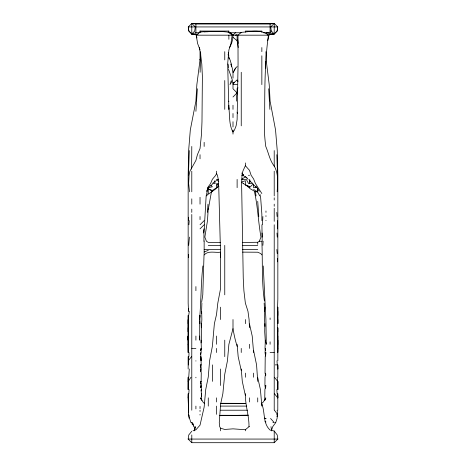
<?xml version="1.0" encoding="UTF-8"?>
<svg xmlns="http://www.w3.org/2000/svg" width="466" height="466" viewBox="0 0 466 466"><rect width="100%" height="100%" fill="white"/><g stroke="black" fill="none" stroke-linecap="round" stroke-linejoin="round"><path stroke-width="0.7" d="M188.153 352.517L188.153 315.424M261.898 220.634L261.851 214.069L260.523 195.906M277.812 311.305L277.812 323.666M277.847 360.76L277.847 327.79M188.497 330.54L188.194 340.157L188.2 319.548L188.153 323.666M264.723 400.597L264.909 389.611L265.818 385.487L265.69 387.549M277.835 364.884L277.847 377.244M188.182 356.641L188.153 369.002M262.195 241.242L261.915 224.758M277.823 315.424L277.788 307.181M201.446 396.479L201.178 389.611M188.468 220.634L188.497 217.203M188.217 315.424L188.2 331.909L188.159 327.79M190.984 377.244L188.241 381.369L188.153 389.611M277.806 331.909L277.765 327.79L277.759 344.275L277.829 336.033M188.421 175.303L189.301 150.576M188.462 257.727L188.497 254.296M233 319.548L233 328.67L228.876 344.374L227.455 360.76L224.758 374.198L222.847 393.729L220.634 404.022L219.27 422.58L219.684 426.699L220.634 428.242L224.758 429.442L233 428.848L245.366 429.739L248.99 426.699C249.182 415.596 245.081 404.884 245.366 393.729M277.841 340.157L277.8 344.275L277.497 333.283M201.883 303.063L201.522 313.368M233 96.998L237.054 92.874L237.124 88.825M277.159 191.788C277.666 183.237 278.773 173.766 274.212 166.071C269.663 160.275 268.649 153.04 265.766 146.452A172.665 172.665 0 0 1 264.577 134.091C264.944 101.122 263.884 67.885 268.428 35.177C261.141 28.974 250.079 31.688 241.242 32.381L237.975 35.177L238.062 64.028L237.124 119.523L236.111 125.843L234.497 129.967L233 132.082C228.853 124.731 229.878 115.836 228.876 107.71M266.313 342.9L266.29 344.275L265.911 319.548L263.232 265.97M188.241 381.369L188.223 389.611L188.171 377.244M188.281 377.244L188.182 381.369L188.281 377.244L188.683 377.244M204.259 228.876L206.158 195.906L208.116 187.664L206.729 191.2M203.933 241.242L203.957 228.876M264.839 323.666L264.723 331.909L265.399 342.9M277.818 393.729L277.794 410.214M188.881 356.641L189.039 352.517M277.497 327.79L277.654 323.666M188.386 311.305L188.491 308.556M200.712 387.549L200.799 385.487L201.452 389.611L201.062 390.986M208.273 208.273L207.487 220.634L204.848 237.124L206.432 241.242L208.273 242.396L220.634 242.501M277.649 385.487L277.829 381.369L277.788 389.611L277.724 381.369L277.078 377.244M262.457 224.758L262.882 216.515M260.343 194.73L259.737 195.906L257.517 191.788L257.692 188.351M188.742 377.244L189.278 369.002M188.375 323.666L188.485 321.61M264.921 307.181L264.321 315.424L264.95 326.416M207.469 212.391L207.982 204.149M200.1 72.271L200.741 53.724M262.871 245.366L263.133 241.242M265.637 355.954L265.853 352.517L265.218 356.641L265.043 373.126L265.504 375.182M188.689 245.366L189.394 237.124M188.8 393.729L189.08 389.611M202.867 265.97C200.898 283.811 201.12 301.712 199.553 319.548L199.937 315.424L199.862 323.666L199.675 320.923M277.48 351.143L277.689 348.399M191.625 169.117L191.788 146.452M188.893 224.758L189.219 220.634M265.317 340.157L265.008 348.399L265.375 350.455M203.788 230.938L203.625 233L204.149 229.167M277.491 309.931L277.847 298.939L277.841 175.303L277.241 150.576L275.546 129.967L270.094 101.134L269.214 84.631L266.144 59.904L265.952 51.662M195.906 111.31L197.357 88.756M265.375 348.399L265.026 352.517L265.498 355.954M204.026 254.978L202.786 294.821L201.615 302.376M200.584 370.377L200.706 369.002L201.254 373.126L201.073 384.112M277.183 410.214L277.456 414.338L277.089 418.456L275.732 422.58L272.697 426.699L271.369 430.823M201.085 342.9L201.551 336.033L201.265 323.666L201.324 327.79L201.865 319.548L201.673 311.305M200.805 368.315L201.207 364.884L200.677 352.517M211.459 191.788L208.273 209.356M261.851 404.039C265.282 412.515 262.737 423.501 270.094 430.06L274.212 431.021L277.212 434.941L277.847 439.065L274.212 442.7L191.788 442.7L188.153 439.065L188.777 434.941L191.788 431.242M188.672 315.424L189.33 311.305M237.124 92.874L236.46 96.998L236.518 101.116M277.503 382.743L277.724 381.369L274.346 377.244M201.015 387.549L201.399 385.487L200.357 381.369L201.353 381.369M200.625 350.455L201.021 348.399L201.172 352.517L200.619 354.579M277.043 416.4L277.456 414.338L274.416 410.214M200.642 371.752L201.242 369.002L200.275 364.884L201.207 364.884M235.749 32.428L233 35.177C233.017 39.493 231.73 43.816 229.569 47.544M277.113 416.4L277.596 414.338M267.752 40.67L268.993 35.177L270.094 34.408L274.212 33.983L277.13 31.059L277.724 26.935L274.212 23.422L241.242 23.352A251.524 251.524 0 0 1 228.876 23.352L191.788 23.422L188.276 26.935L188.858 31.059L191.788 34.053L195.906 34.723L196.384 35.177L198.207 34.047M265.276 399.915L265.83 397.853L263.354 401.972L262.352 402.84M200.776 350.455L201.335 348.399L201.062 340.157M194.246 430.823L195.365 426.699L195.394 428.073M231.293 80.513L229.965 84.631L232.499 80.513L228.561 69.376M250.411 180.796L249.485 183.546L249.345 180.109M242.617 242.46L257.727 242.268L259.312 241.242L260.972 237.124C258.269 222.049 257.838 206.753 254.483 191.788M217.797 186.487L217.302 187.664L216.515 187.664L216.515 184.786L218.577 184.961M216.515 171.179L216.515 173.568L215.711 175.303L212.391 179.264L210.574 183.546L207.667 187.664M233.373 72.271L235.534 68.147L237.124 66.591M237.124 93.654L237.532 92.874M206.793 191.223L208.273 188.41M235.534 68.147L233 72.591L233 78.113M206.659 195.906L208.273 193.268L208.273 188.893L212.391 190.46L216.515 187.775M228.142 32.236L228.876 31.059L200.03 31.059L200.03 32.667M245.366 162.937L245.366 165.704L242.862 171.179L242.029 175.303L241.609 183.546L243.252 278.336L243.899 290.697L245.355 303.063L247.97 311.305L249.089 319.548L249.485 327.79M191.526 356.641L188.27 360.76L188.695 360.76M270.094 26.935L188.276 26.935L188.87 31.059L191.788 34.006L194.701 31.059L195.301 26.935L191.788 23.422L191.788 34.053M270.699 26.935L277.724 26.935L277.119 31.059L274.212 33.966L271.305 31.059L270.699 26.935L274.212 23.422L274.212 34.006L270.094 34.408L267.764 35.177M237.124 88.756L238.039 87.841M200.03 224.758L204.149 220.634M200.03 228.876L204.149 224.758M253.149 184L249.485 187.664L249.485 186.86L248.454 186.033M233 83.49L237.124 79.919M200.03 49.914L197.578 43.42L196.215 35.177L200.03 32.02C209.595 31.274 219.364 30.937 228.876 32.253L232.15 35.177L230.979 43.42L228.876 50.002L227.653 64.028L228.876 109.359L228.876 105.24M208.785 187.134L212.391 184.303M208.273 194.235L216.515 188.421M212.979 182.952L216.515 180.453M216.696 187.664L218.944 186.266M241.831 179.072L245.366 176.952L242.798 175.303L241.761 175.303M204.149 252.007L208.273 250.335M193.017 430.823L195.906 429.792L200.03 425.161L204.149 407.092L205.716 389.611L208.273 376.912L209.595 360.76L212.391 346.174L214.377 323.666L216.515 314.573L217.814 303.063L220.634 288.238L220.634 253.609L220.634 257.349L218.77 187.664L218.292 179.422L217.447 175.303L216.515 173.568M241.93 181.897L245.366 180.726L245.366 184.618L249.485 186.86L245.366 185.282M235.272 35.177L237.124 34.583M191.788 33.966L195.906 32.748L199.343 32.748M208.273 187.664L212.391 186.796L210.929 185.404M191.788 23.422L195.906 24.028L270.094 24.028L274.212 23.422M232.371 81.701L233 82.89L234.375 82.802M204.149 31.88L208.273 31.74M248.11 415.124L219.265 415.701M220.634 403.678L245.366 403.364L220.634 403.288M264.595 418.579L265.97 418.456M220.634 252.176C215.251 253.015 208.18 250.277 204.149 254.931L204.149 240.951M263.22 32.754L270.094 32.748L274.212 33.96M220.634 415.293L248.11 415.363M270.094 31.059L271.305 31.059M241.242 32.748L228.876 32.748L228.876 31.059M196.215 35.177L268.428 35.177M237.905 80.513L237.124 80.513L238.039 81.428M233 84.631L237.124 84.631M248.454 175.303L249.485 175.303M217.139 179.422L218.397 179.422M241.93 179.422L246.316 179.422L248.553 183.546L252.555 183.546M249.485 179.422L249.852 179.422M212.391 183.546L215.193 183.546L214.517 180.796M216.515 183.546L218.577 183.546M241.72 182.486L243.607 183.546M257.203 187.664L253.609 187.664L253.609 184.233M259.312 241.242L261.851 241.242C262.742 261.111 261.543 281.295 264.403 301.001M208.273 245.366L220.634 245.366M242.617 245.366L257.727 245.366M204.149 249.485L220.634 249.485M242.617 249.485L257.727 249.485M242.617 252.129L257.727 252.217L260.832 253.609L261.851 254.919M191.788 348.399L195.906 348.399M270.094 352.517L274.212 352.517M275.26 364.884L277.253 364.884L277.008 360.76M277.299 381.369L277.724 381.369L277.847 389.611M277.328 397.853L277.742 397.853L274.474 393.729M220.634 406.096L246.735 406.096M220.634 410.214L247.423 410.214M188.497 412.276L188.247 397.853L188.474 414.338L188.963 415.713M276.6 414.338L277.456 414.338M193.39 424.124L191.951 422.58L190.938 422.58L189.575 418.456L189.12 418.456L188.689 414.338M272.89 422.58L274.212 422.58L270.554 418.456M275.027 422.58L275.732 422.58M248.99 426.699L249.485 426.699M188.153 439.065L277.847 439.065M249.485 188.34L255.485 191.788L257.727 191.829L257.727 188.351M216.515 184.786L218.577 185.002M191.788 34.012L195.906 34.723L195.906 24.028M265.97 418.555L264.239 418.101M243.159 183.546L245.366 184.618M208.273 188.893L212.391 191.264L212.391 190.46M253.609 189.464L257.517 191.788M241.86 173.789L243.701 174.925M245.926 177.301L247.056 178.012M229.47 32.731L233 35.177L230.251 32.428M233 37.315L237.124 40.717L238.208 47.544M191.788 423.769L193.501 425.027M267.513 32.311L270.094 34.408L270.094 24.028M264.938 421.165L265.97 422.015M249.485 180.744L252.38 183.144M253.609 184.903L256.329 187.204M216.515 179.422L218.804 181.711M237.054 92.874L233 88.756L233 82.89M245.366 176.468L248.162 179.422M245.366 165.704L249.485 170.329L251.127 175.303L253.609 178.938L255.42 183.546L261.851 193.541M200.03 31.059L200.893 32.084M247.027 185.608L248.693 187.664M228.002 54.755L228.812 55.786L228.276 52.349M257.727 189.08L259.323 191.246M228.876 57.901L230.088 59.904L231.299 64.028L231.509 66.772M241.953 172.915L243.38 175.303M191.951 422.58L193.914 426.699M266.482 32.236L267.507 34.589M201.207 399.618L200.561 397.853L202.926 401.972L204.149 403.014L204.149 403.62M194.101 426.699L195.004 429.448M249.485 323.893L252.205 336.033L253.609 352.517M237.124 346.372L236.524 344.275A111.391 111.391 0 0 1 233.588 331.909L233 328.67M241.242 370.546L238.167 356.641L237.124 344.275M188.474 414.338L189.342 417.769M257.727 377.629L260.424 389.611L261.851 406.096M245.366 395.529L242.291 381.369L241.242 369.002M237.124 112.108L237.456 113.483M253.609 350.583L256.568 364.884L257.727 381.369M228.876 56.788L229.295 58.658M196.646 36.552L196.908 37.927M270.967 426.699L271.719 430.823M199.349 47.544L200.03 51.551L200.03 59.904L196.856 84.631L195.906 101.116L190.309 129.967L188.643 150.576L188.153 175.303L188.153 303.063L188.503 311.305M189.516 191.788L188.654 183.546L189.05 175.303L189.918 171.179L195.906 160.444L197.409 154.695L200.03 148.532L201.493 134.091L201.982 121.725L202.384 76.389L201.79 64.028L200.298 51.662M231.194 65.403L230.985 64.028L232.266 68.147L232.837 72.271M265.352 388.236L264.927 385.487L265.008 377.244L265.632 373.126L265.801 375.182M201.545 398.541L201.86 400.597M237.648 39.301L238.248 43.42M228.119 64.028L228.707 68.147M200.357 381.369L200.741 384.112M255.485 191.788L256.02 195.906M200.275 364.884L200.427 366.253M188.52 412.963L188.177 393.729M257.727 201.341L258.793 216.515M276.851 249.485L277.229 253.609M199.704 320.923L199.733 340.157L199.698 336.033M256.038 186.289L256.16 187.664M268.696 88.756L269.884 109.359M276.792 212.391L277.107 216.515M276.845 389.611L277.136 393.729M276.985 233L277.258 237.124M276.816 154.695L277.555 175.303M264.554 311.305L264.164 303.063M265.684 68.147L265.393 61.279M201.615 397.853L201.423 393.729L201.434 396.479M262.078 233L262.207 237.124M277.509 220.634L277.59 228.876M277.503 258.414L277.532 261.851M277.823 319.548L277.847 323.666L277.847 307.181M274.212 150.576L274.212 166.374M274.212 171.179L274.212 195.906M274.212 197.823L274.212 200.03M274.212 204.149L274.212 206.252M274.212 208.273L274.212 221.333M274.212 224.758L274.212 409.964M274.212 431.021L274.212 442.7M270.094 317.975L270.094 319.548M270.094 341.828L270.094 344.275M265.97 210.993L265.97 212.391M265.97 215.659L265.97 216.515M265.97 220.313L265.97 220.634M261.851 32.189L261.851 31.059L245.366 31.059L245.366 32.195M261.851 47.544L261.851 51.662M261.851 55.786L261.851 84.631M261.851 403.003L261.851 405.164M257.727 242.268L257.727 244.324M257.727 397.853L257.727 401.972M253.609 373.126L253.609 377.244M249.485 344.275L249.485 348.399M249.485 397.853L249.485 401.972M245.366 319.548L245.366 323.666M245.366 373.126L245.366 377.244M245.366 429.739L245.366 430.823M241.242 72.271L241.242 125.843M241.242 348.399L241.242 352.517M237.124 35.177L237.124 40.717M237.124 179.422L237.124 187.664M233 105.24L233 109.359M233 113.483L233 117.601M233 121.725L233 126.979M233 129.967L233 134.091M228.876 35.177L228.876 39.301M228.876 101.116L228.876 101.419M224.758 51.662L224.758 59.904M224.758 80.513L224.758 109.359M224.758 245.366L224.758 294.821M224.758 340.157L224.758 356.641M220.634 307.181L220.634 319.548M220.634 369.002L220.634 385.487M220.634 428.242L220.634 430.823M216.515 336.033L216.515 344.275M216.515 348.399L216.515 352.517M216.515 397.853L216.515 401.972M216.515 406.096L216.515 414.338M212.391 364.884L212.391 381.369M208.273 397.853L208.273 406.096M204.149 142.334L204.149 146.452M200.03 154.695L200.03 158.819M200.03 197.299L200.03 204.149M200.03 216.515L200.03 219.603M200.03 406.399L200.03 408.589M200.03 410.214L200.03 411.53M200.03 414.338L200.03 415.043M195.906 286.578L195.906 290.697M195.906 336.033L195.906 340.157M195.906 360.76L195.906 361.08M195.906 377.244L195.906 377.804M195.906 406.096L195.906 408.909M191.788 171.179L191.788 191.788M191.788 198.848L191.788 204.149M191.788 209.106L191.788 212.391M191.788 214.453L191.788 410.214M191.788 434.941L191.788 442.7M188.241 336.033L188.235 340.157L188.241 336.033M188.171 344.275L188.229 352.517L188.171 344.275M188.177 336.033L188.188 344.275L188.177 336.033M277.847 348.399L277.788 352.517L277.847 344.275L277.847 348.399M188.305 393.729L188.182 397.853L188.305 393.729M188.328 356.641L188.334 364.884L188.328 356.641M200.03 59.555L200.013 59.904L200.03 59.555M201.108 360.76L200.852 356.641L201.073 360.76M277.835 397.853L277.678 393.729L277.823 397.853M277.841 369.002L277.707 364.884L277.818 369.002"/></g></svg>
